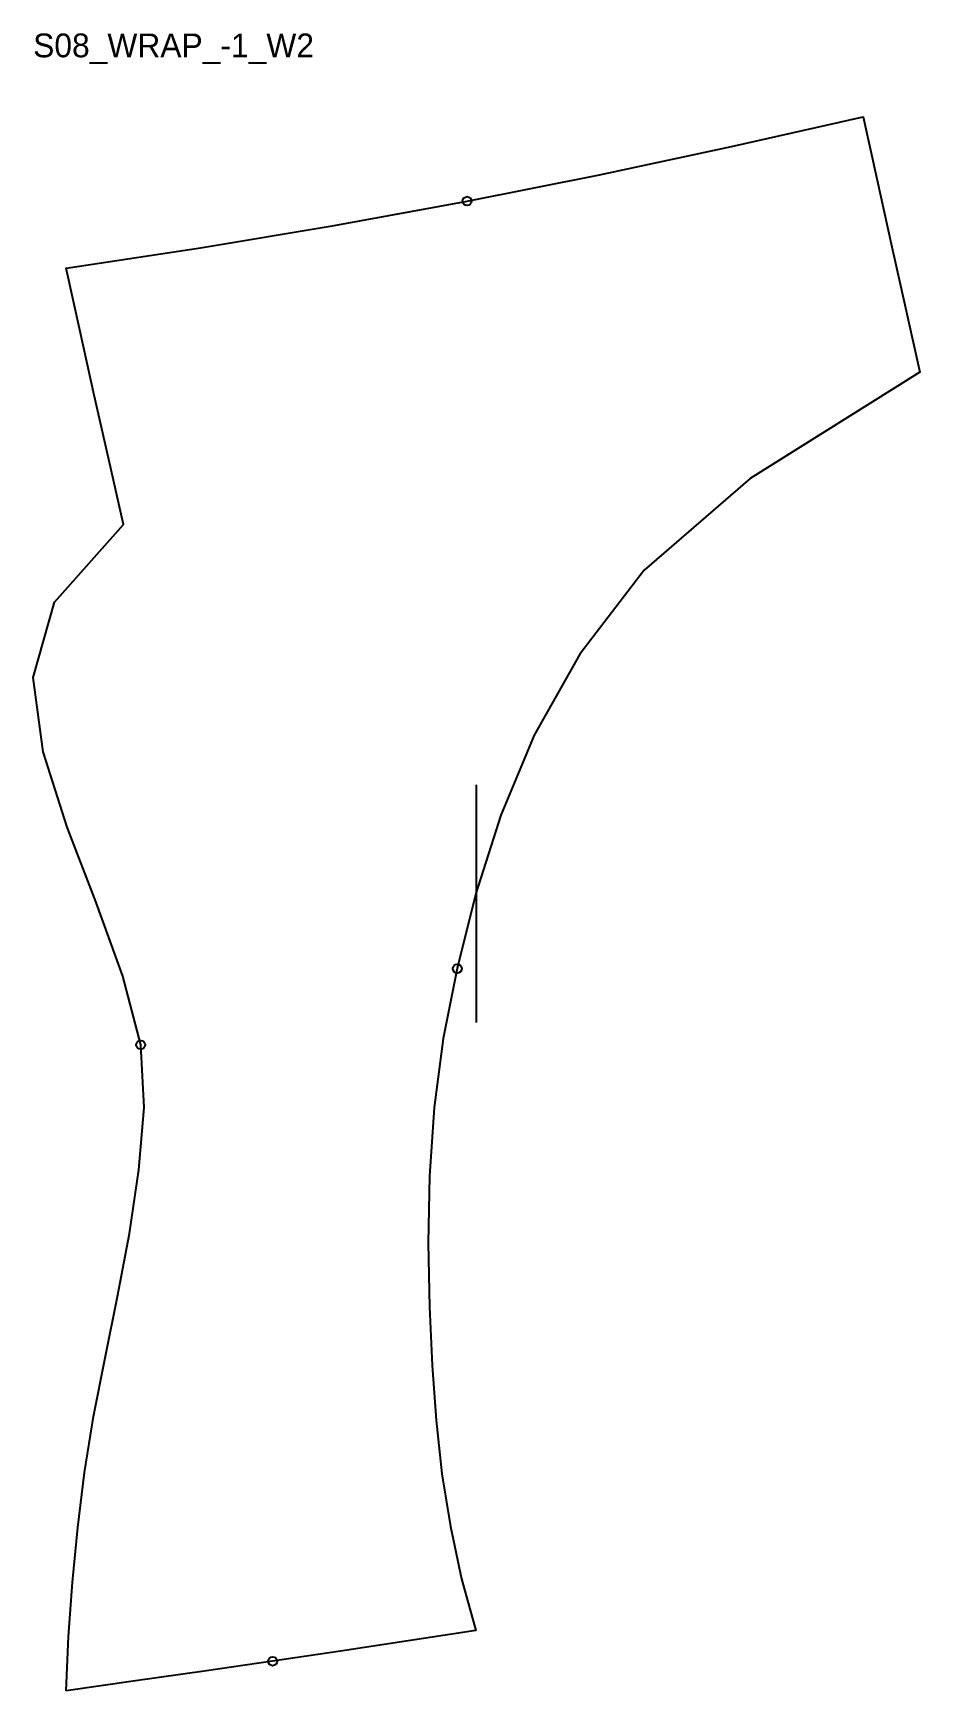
# Model space of a CAD drawing. Header units: millimetres. Extents: x -11 to 287, y 0 to 558.
import ezdxf

# ---------------------------------------------------------------- set-up
doc = ezdxf.new("R2010")
doc.units = ezdxf.units.MM
for name, color, linetype in [('CUT', 1, 'Continuous'), ('GRAIN', 3, 'Continuous'), ('ID', 7, 'Continuous'), ('NOTCH', 2, 'Continuous'), ('SEAM', 5, 'Continuous')]:
    doc.layers.add(name, color=color, linetype=linetype)

msp = doc.modelspace()

# ---------------------------------------------------------------- linework, layer by layer
at = {"layer": 'CUT'}
msp.add_lwpolyline([(0, 0), (0.82, 18.28), (2.11, 36.61), (3.89, 55.02), (6.19, 73.52), (9.22, 92.32), (13.08, 112.05), (17.27, 132.7), (21.26, 153.94), (24.45, 175.32), (26.21, 196.4), (25.07, 217.44), (19.09, 240.58), (10.08, 265.33), (0.29, 290.7), (-7.8, 316.04), (-11.12, 341.13), (-3.95, 366.39), (19.26, 392.61), (14.3, 414.4), (9.47, 436.08), (4.69, 457.58), (0, 478.89), (45.23, 485.65), (90.2, 493.18), (134.95, 501.42), (179.52, 510.3), (223.94, 519.77), (268.22, 529.83), (272.96, 508.49), (277.73, 487.04), (282.52, 465.49), (287.36, 443.85), (230.29, 408.09), (194.57, 377.21), (172.86, 348.97), (157.56, 321.61), (146.31, 294.7), (137.92, 268.34), (131.64, 243.1), (126.92, 219.6), (123.84, 196.35), (122.24, 173.19), (121.83, 150.65), (122.27, 129.28), (123.24, 109.46), (124.5, 91.05), (126.44, 73.09), (129.31, 55.31), (133.1, 37.7), (137.86, 20.26), (115.15, 16.8), (92.37, 13.36), (69.49, 9.97), (46.49, 6.63), (23.34, 3.32), (0, 0)], close=True, dxfattribs=at)
at = {"layer": 'GRAIN'}
msp.add_line((138.12, 224.92), (138.12, 304.92), dxfattribs=at)
at = {"layer": 'NOTCH'}
for centre in [(134.95, 501.42), (131.64, 243.1), (25.07, 217.44), (69.49, 9.97)]:
    msp.add_circle(centre, 1.5, dxfattribs=at)
at = {"layer": 'SEAM'}
msp.add_lwpolyline([(0, 0), (0.82, 18.28), (2.11, 36.61), (3.89, 55.02), (6.19, 73.52), (9.22, 92.32), (13.08, 112.05), (17.27, 132.7), (21.26, 153.94), (24.45, 175.32), (26.21, 196.4), (25.07, 217.44), (19.09, 240.58), (10.08, 265.33), (0.29, 290.7), (-7.8, 316.04), (-11.12, 341.13), (-3.95, 366.39), (19.26, 392.61), (14.3, 414.4), (9.47, 436.08), (4.69, 457.58), (0, 478.89), (45.23, 485.65), (90.2, 493.18), (134.95, 501.42), (179.52, 510.3), (223.94, 519.77), (268.22, 529.83), (272.96, 508.49), (277.73, 487.04), (282.52, 465.49), (287.36, 443.85), (230.29, 408.09), (194.57, 377.21), (172.86, 348.97), (157.56, 321.61), (146.31, 294.7), (137.92, 268.34), (131.64, 243.1), (126.92, 219.6), (123.84, 196.35), (122.24, 173.19), (121.83, 150.65), (122.27, 129.28), (123.24, 109.46), (124.5, 91.05), (126.44, 73.09), (129.31, 55.31), (133.1, 37.7), (137.86, 20.26), (115.15, 16.8), (92.37, 13.36), (69.49, 9.97), (46.49, 6.63), (23.34, 3.32)], close=True, dxfattribs=at)

# ---------------------------------------------------------------- texts
at = {"layer": 'ID'}
msp.add_text('S08_WRAP_-1_W2', height=8, dxfattribs=at).set_placement((-11.12, 549.83))

doc.saveas('drawing.dxf')
